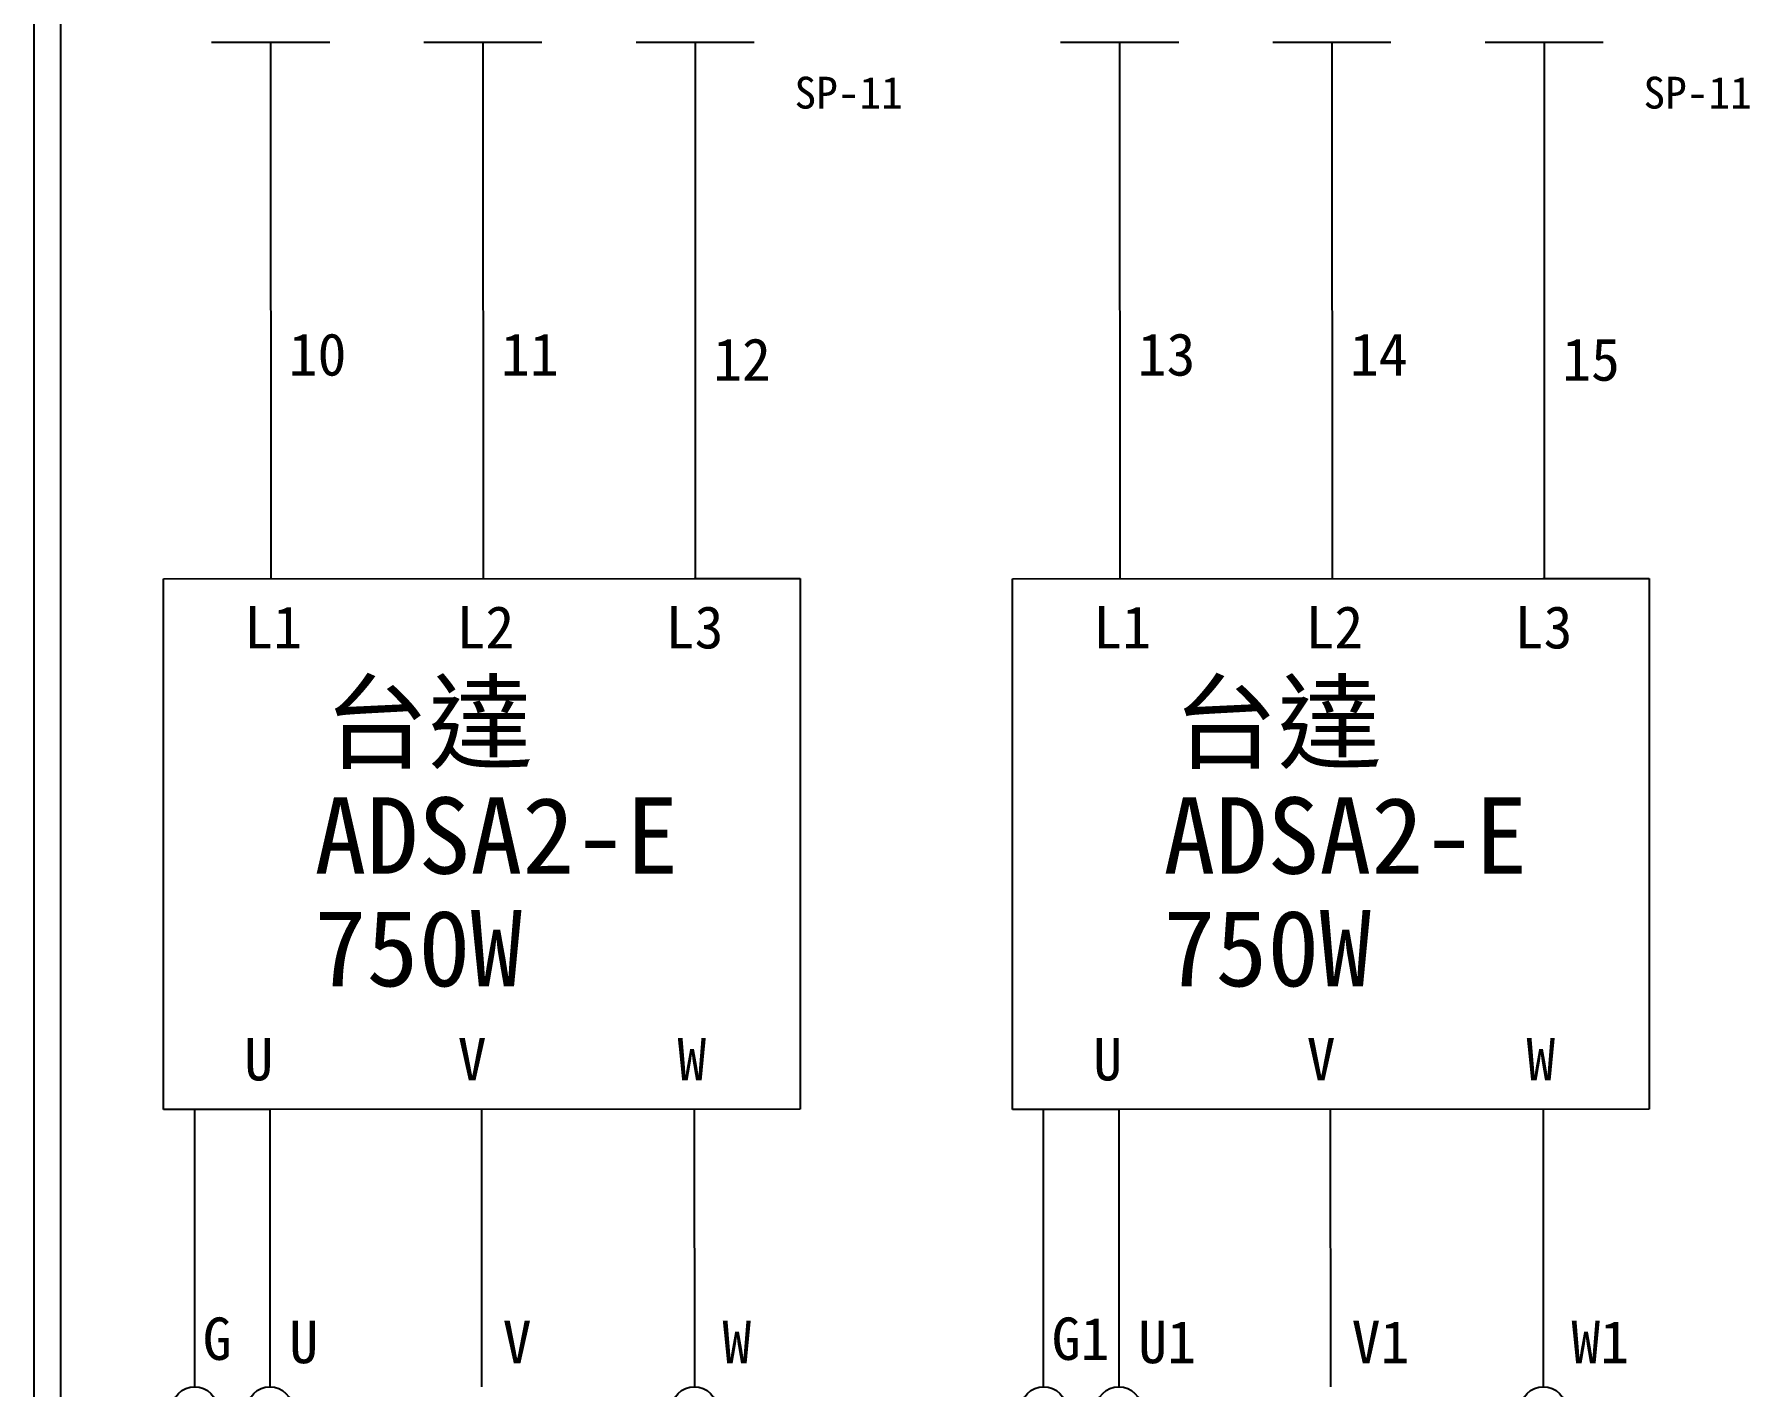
# Model space of a CAD drawing. Extents: x 10 to 297, y 3 to 207.
# Drawn here: x 10 to 90.8, y 57.4 to 121.1 of the extents above; entities that cross this region are included whole.
import ezdxf

# ---------------------------------------------------------------- set-up
doc = ezdxf.new("R2010")
doc.units = 0
doc.layers.get('0').update_dxf_attribs({"linetype": 'CONTINUOUS'})
doc.layers.add('圖框層', color=7, linetype='CONTINUOUS')
doc.layers.add('標尺寸層', color=3, linetype='CONTINUOUS')
doc.styles.add('STSL', font='kaiu.ttf')

msp = doc.modelspace()

# ---------------------------------------------------------------- linework, layer by layer
for p, q in [((41.093, 70.429), (41.098, 57.361)), ((81.093, 70.429), (81.098, 57.361))]:
    msp.add_line(p, q)
for centre in [(17.557, 56.29), (21.098, 56.29), (41.098, 56.29), (57.557, 56.29), (61.098, 56.29), (81.098, 56.29)]:
    msp.add_circle(centre, 1.071)
at = {"layer": '圖框層', "color": 7}
for p, q in [((10, 3), (10, 206.969)), ((11.25, 4.25), (11.25, 205.719))]:
    msp.add_line(p, q, dxfattribs=at)
at = {"layer": '標尺寸層', "color": 7}
for p, q in [((18.351, 120.701), (23.919, 120.701)), ((21.135, 120.701), (21.144, 95.424)), ((28.351, 120.701), (33.919, 120.701)), ((31.135, 120.701), (31.144, 95.424)), ((38.351, 120.701), (43.919, 120.701)), ((41.135, 120.701), (41.144, 95.431)), ((58.351, 120.701), (63.919, 120.701)), ((61.135, 120.701), (61.144, 95.424)), ((68.351, 120.701), (73.919, 120.701)), ((71.135, 120.701), (71.144, 95.424)), ((78.351, 120.701), (83.919, 120.701)), ((81.135, 120.701), (81.144, 95.431)), ((16.092, 95.422), (41.083, 95.431)), ((16.092, 70.422), (16.092, 95.422)), ((41.083, 95.431), (46.083, 95.431)), ((46.083, 95.431), (46.083, 70.431)), ((56.092, 95.422), (81.083, 95.431)), ((56.092, 70.422), (56.092, 95.422)), ((81.083, 95.431), (86.083, 95.431)), ((86.083, 95.431), (86.083, 70.431)), ((21.092, 70.422), (16.092, 70.422)), ((17.557, 57.361), (17.557, 70.422)), ((46.083, 70.431), (21.092, 70.422)), ((21.093, 70.422), (21.098, 57.361)), ((31.083, 57.357), (31.078, 70.426)), ((61.092, 70.422), (56.092, 70.422)), ((57.557, 57.361), (57.557, 70.422)), ((86.083, 70.431), (61.092, 70.422)), ((61.093, 70.422), (61.098, 57.361)), ((71.083, 57.357), (71.078, 70.426))]:
    msp.add_line(p, q, dxfattribs=at)

# ---------------------------------------------------------------- texts
at = {"layer": '圖框層', "color": 4, "style": 'STSL'}
for s, height, p in [('SP-11', 1.5, (45.818, 117.576)), ('SP-11', 1.5, (85.818, 117.576)), ('10', 2, (21.985, 104.995)), ('11', 2, (31.985, 104.995)), ('12', 2, (41.985, 104.754)), ('13', 2, (61.985, 104.995)), ('14', 2, (71.985, 104.995)), ('15', 2, (81.985, 104.754)), ('L1', 2, (19.893, 92.141)), ('L2', 2, (29.893, 92.141)), ('L3', 2, (39.75, 92.141)), ('L1', 2, (59.893, 92.141)), ('L2', 2, (69.893, 92.141)), ('L3', 2, (79.75, 92.141)), ('台達', 3.6, (23.666, 86.855)), ('台達', 3.6, (63.666, 86.855)), ('ADSA2-E', 3.6, (23.199, 81.528)), ('ADSA2-E', 3.6, (63.199, 81.528)), ('750W', 3.6, (23.199, 76.223)), ('750W', 3.6, (63.199, 76.223)), ('U', 2, (19.893, 71.792)), ('V', 2, (29.949, 71.792)), ('W', 2, (40.301, 71.792)), ('U', 2, (59.893, 71.792)), ('V', 2, (69.949, 71.792)), ('W', 2, (80.301, 71.792)), ('G', 2, (17.938, 58.621)), ('G1', 2, (57.938, 58.621)), ('U', 2, (22.012, 58.468)), ('V', 2, (32.068, 58.468)), ('W', 2, (42.42, 58.468)), ('U1', 2, (62.012, 58.468)), ('V1', 2, (72.068, 58.468)), ('W1', 2, (82.42, 58.468))]:
    msp.add_text(s, height=height, dxfattribs=at).set_placement(p)

doc.saveas('drawing.dxf')
